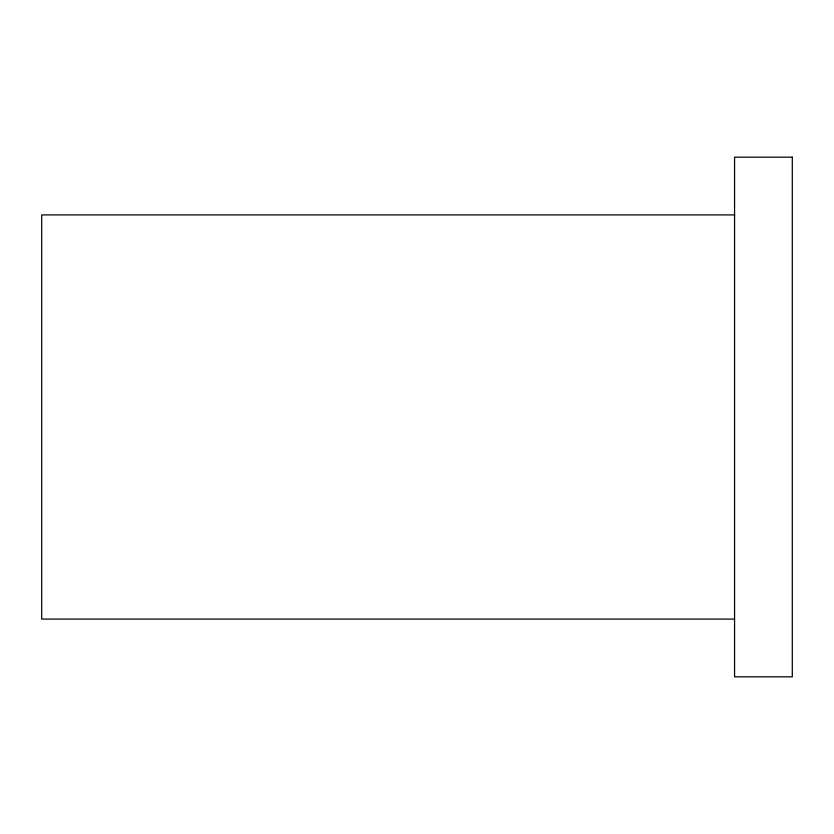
<?xml version="1.0" encoding="UTF-8"?>
<svg xmlns="http://www.w3.org/2000/svg" width="834" height="834" viewBox="0 0 834 834"><rect width="100%" height="100%" fill="white"/><g stroke="black" fill="none" stroke-linecap="round" stroke-linejoin="round"><path stroke-width="1.25" d="M734.566 214.911L41.7 214.911L41.7 619.089L734.566 619.089M792.3 157.178L734.566 157.178L734.566 676.822L792.3 676.822L792.3 157.178"/></g></svg>
